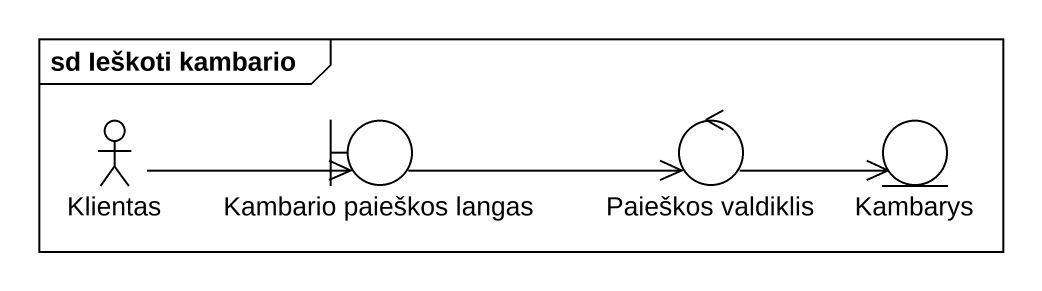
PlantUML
@startuml
mainframe sd Ieškoti kambario
actor Klientas
boundary "Kambario paieškos langas" as Kambario_paieškos_langas
control "Paieškos valdiklis" as Paieškos_valdiklis
entity Kambarys
Klientas -right-> Kambario_paieškos_langas
Kambario_paieškos_langas -right-> Paieškos_valdiklis
Paieškos_valdiklis -right-> Kambarys
@enduml
